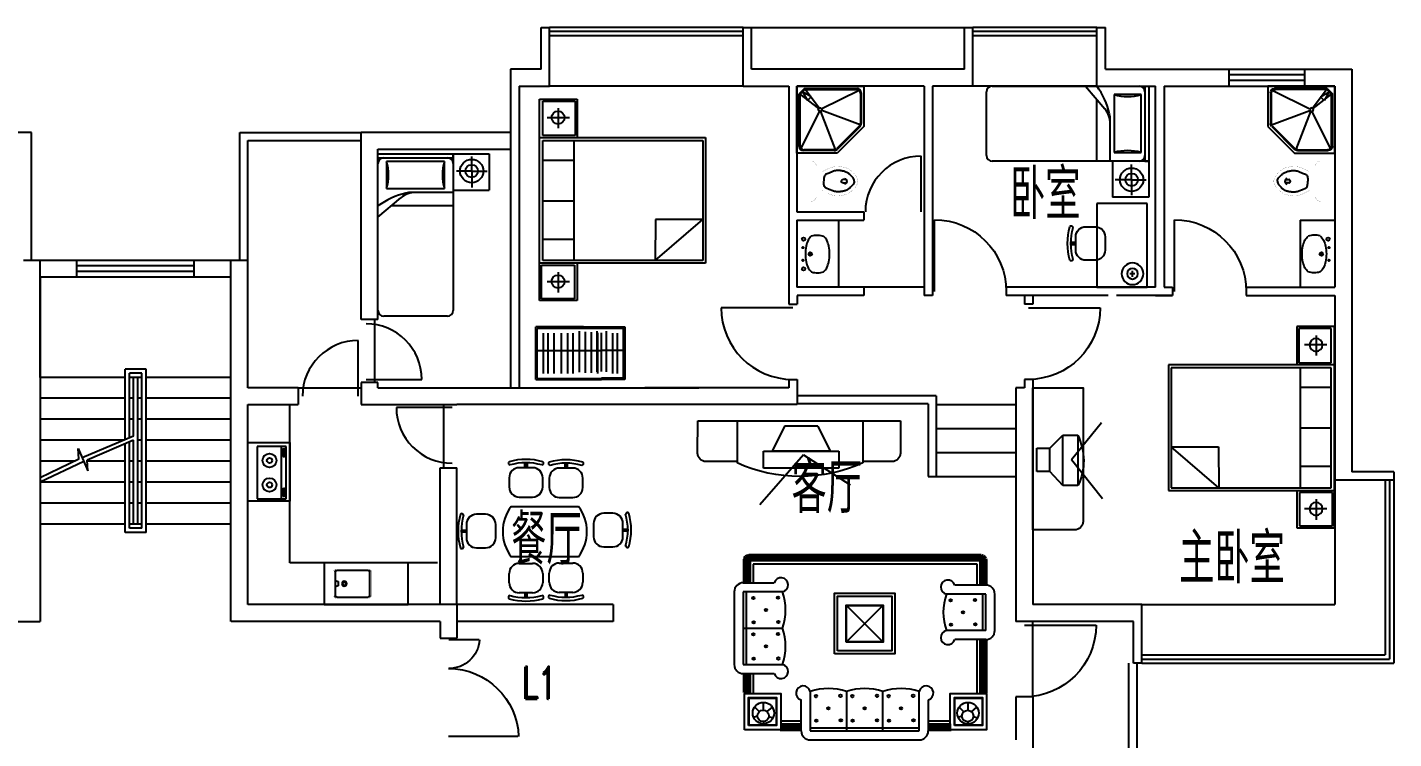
# Model space of a CAD drawing. Extents: x 951204 to 982714, y -906580 to -885526.
# Drawn here: x 965603 to 982714, y -894435 to -885526 of the extents above; entities that cross this region are included whole.
import ezdxf
from ezdxf.enums import TextEntityAlignment as Align

# ---------------------------------------------------------------- set-up
doc = ezdxf.new("R2010")
doc.units = 0
doc.header["$LTSCALE"] = 1000
doc.header["$MEASUREMENT"] = 0
doc.layers.get('0').update_dxf_attribs({"linetype": 'CONTINUOUS'})
for name, color, linetype in [('2', 2, 'CONTINUOUS'), ('3', 3, 'CONTINUOUS'), ('8', 42, 'CONTINUOUS'), ('CTEXT', 4, 'CONTINUOUS'), ('JJ', 8, 'CONTINUOUS'), ('STAIR', 3, 'CONTINUOUS'), ('text', 75, 'CONTINUOUS'), ('TOTHER', 145, 'CONTINUOUS'), ('WALL', 2, 'CONTINUOUS'), ('WINDOW', 4, 'CONTINUOUS')]:
    doc.layers.add(name, color=color, linetype=linetype)
doc.layers.get('8').off()
doc.styles.add('_ROMAND', font='ROMAND.shx', dxfattribs={"width": 0.8})
doc.styles.add('DIM_FONT', font='ZBTXT.shx', dxfattribs={"width": 0.8})
doc.styles.add('HZ', font='zbtxt.shx', dxfattribs={"bigfont": 'zbhz.shx'})
doc.styles.add('SIMPLEX', font='SIMPLEX.SHX')
doc.styles.add('ST', font='complex.shx', dxfattribs={"width": 0.7, "bigfont": 'hztxt0.shx'})

# ---------------------------------------------------------------- blocks, each defined once
blk = doc.blocks.new('TV22')
at = {"layer": 'JJ', "color": 252}
for p, q in [((-1607, 1000, 200), (-2128, 1599, 200)), ((-1607, 1000, 200), (-1052, 1359, 200)), ((-2085, 1158, -400), (-2085, 958, -400)), ((-1185, 1158, -400), (-2085, 1158, -400)), ((-1185, 958, -400), (-1185, 1158, -400)), ((-2870, 982, 200), (-2869, 594, 200)), ((-2399, 1082, 200), (-2770, 1082, 200)), ((-2399, 596, 200), (-2399, 1097, 200)), ((-899, 596, 200), (-899, 1097, 200)), ((-551, 1082, 200), (-899, 1082, 200)), ((-450, 594, 200), (-451, 982, 200)), ((-2085, 958, -400), (-1185, 958, -400)), ((-1289, 958, -300), (-1980, 958, -300)), ((-1835, 658, -300), (-1980, 958, -300)), ((-1435, 658, -300), (-1289, 958, -300)), ((-1435, 658, -300), (-1835, 658, -300)), ((-2869, 594, 200), (-450, 594, 200))]:
    blk.add_line(p, q, dxfattribs=at)
for centre, radius, start, end in [((-1649, -555, 200), 1814, 65.5803, 114.4197), ((-2770, 982, 200), 100, 90, 180), ((-551, 982, 200), 100, 360, 90)]:
    blk.add_arc(centre, radius, start, end, dxfattribs=at)
blk = doc.blocks.new('RC31')
at = {"layer": 'JJ', "color": 252}
for p, q in [((-2802, 1886), (-2802, 2336)), ((-2802, 2336), (-402, 2336)), ((-2780, 1918), (-2780, 2312)), ((-2780, 2312), (-2379, 2312)), ((-2379, 2312), (-2379, 1918)), ((-2356, 356), (-2356, 2336)), ((-2326, 1926), (-2326, 2297)), ((-2326, 2297), (-892, 2297)), ((-2069, 2297), (-2069, 1926)), ((-1612, 2297), (-1612, 1926)), ((-1127, 2297), (-1127, 1926)), ((-892, 2297), (-892, 1926)), ((-856, 2336), (-856, 356)), ((-832, 2297), (-423, 2297)), ((-832, 1911), (-832, 2297)), ((-423, 2297), (-423, 1911)), ((-402, 2336), (-402, 1886)), ((-2576, 2244), (-2576, 1979)), ((-620, 2244), (-620, 1979)), ((-2462, 2115), (-2705, 2115)), ((-506, 2115), (-748, 2115)), ((-2356, 1886), (-2802, 1886)), ((-2379, 1918), (-2780, 1918)), ((-2326, 388), (-2326, 1926)), ((-892, 1926), (-2326, 1926)), ((-892, 1926), (-892, 388)), ((-402, 1886), (-856, 1886)), ((-423, 1911), (-832, 1911)), ((-2326, 956), (-1834, 388)), ((-1834, 951), (-2326, 956)), ((-1834, 388), (-1834, 951)), ((-856, 356), (-2356, 356)), ((-892, 388), (-2326, 388))]:
    blk.add_line(p, q, dxfattribs=at)
for centre in [(-2576, 2115), (-620, 2115)]:
    blk.add_circle(centre, 77.2, dxfattribs=at)
blk = doc.blocks.new('_C38')
for p, q in [((307, 168), (154, 0)), ((307, 168), (307, -433)), ((489, 168), (307, 168)), ((411, -143), (783, 321)), ((489, -419), (489, 168)), ((0, 0), (0, -279)), ((154, 0), (0, 0)), ((154, 0), (154, -279)), ((411, -143), (769, -587)), ((0, -279), (154, -279)), ((154, -279), (307, -433)), ((307, -433), (489, -433))]:
    blk.add_line(p, q)
blk.add_arc((-126, -129), 683, 333.5892, 25.7371)
at = {"flags": 9}
for tag in ['XSIZE', 'YSIZE']:
    blk.add_attdef(tag, (0, 0), '', height=0.5, dxfattribs=at)
blk = doc.blocks.new('TV12')
at = {"layer": 'JJ', "color": 252}
blk.add_lwpolyline([(-2202, 344), (-507, 344), (-507, 944), (-2102, 944, 0.414214), (-2202, 844)], format="xyb", close=True, dxfattribs=at)
at = {"layer": 'JJ', "color": 252, "rotation": 90.0000000000012}
blk.add_blockref('_C38', (-1506, 395), dxfattribs=at)
blk = doc.blocks.new('_DBLK')
blk.add_line((-0.45, 0), (-0.45, -0.95))
blk.add_arc((-0.45, 0), 0.95, 270, 360)
blk = doc.blocks.new('SZ2')
at = {"layer": 'JJ', "color": 252}
for p, q in [((-486, 907), (-646, 907)), ((-578, 908), (-578, 965)), ((-578, 965), (-553, 965)), ((-553, 908), (-578, 908)), ((-553, 965), (-553, 908)), ((-1044, 55), (-1044, 655)), ((-1044, 655), (-44, 655)), ((-766, 787), (-766, 677)), ((-366, 677), (-366, 787)), ((-44, 655), (-44, 55)), ((-646, 557), (-486, 557)), ((-167, 231), (-238, 231)), ((-205, 203), (-205, 263)), ((-44, 55), (-1044, 55))]:
    blk.add_line(p, q, dxfattribs=at)
for radius in [130, 63.7]:
    blk.add_circle((-205, 231), radius, dxfattribs=at)
for centre, radius, start, end in [((-754, 961), 21.8, 129.0685, 262.4952), ((-566, 266), 739, 74.2181, 105.7819), ((-379, 961), 21.8, 277.5048, 50.9315), ((-646, 787), 120, 90, 180), ((-566, 266), 699, 74.2181, 105.7819), ((-486, 787), 120, 0, 90), ((-646, 677), 120, 180, 270), ((-486, 677), 120, 270, 0)]:
    blk.add_arc(centre, radius, start, end, dxfattribs=at)
blk.add_solid([(-578, 965), (-553, 965), (-578, 908), (-553, 908)], dxfattribs=at)
blk = doc.blocks.new('_C17')
for p, q in [((0, -897), (0, 0)), ((46, 0), (0, 0)), ((46, -897), (46, 0)), ((115, 0), (1867, 0)), ((460, 0), (460, -499)), ((621, 0), (621, -736)), ((414, -104), (92, -104)), ((92, -104), (92, -794)), ((414, -794), (414, -104)), ((1936, -69), (1936, -828)), ((756, -897), (525, -623)), ((92, -794), (414, -794)), ((46, -897), (0, -897)), ((1867, -897), (115, -897))]:
    blk.add_line(p, q)
for centre, radius, start, end in [((115, -69), 69, 90, 180), ((1867, -69), 69, 0, 90), ((253, 448), 575, 253.7398, 286.2602), ((736, -445), 276, 180, 220.1059), ((736, -499), 276, 180, 193.3928), ((1378, -347), 936, 193.3928, 216.0202), ((253, -1346), 575, 73.7398, 106.2602), ((115, -828), 69, 180, 270), ((1867, -828), 69, 270, 0)]:
    blk.add_arc(centre, radius, start, end)
at = {"flags": 9}
for tag in ['XSIZE', 'YSIZE']:
    blk.add_attdef(tag, (0, 0), '', height=0.5, dxfattribs=at)
at = {"style": 'HZ', "width": 0.7, "flags": 9}
for tag in ['XSIZE', 'YSIZE']:
    blk.add_attdef(tag, (0, 0), '', height=0.5, dxfattribs=at)
blk = doc.blocks.new('_C61')
for p, q in [((-222, 205), (-222, -230)), ((-222, 205), (206, 205)), ((-1, 0), (-1, 172)), ((206, 205), (206, -230)), ((-1, 0), (-184, 0)), ((-1, 0), (-1, -197)), ((-1, 0), (182, 0)), ((-222, -230), (206, -230))]:
    blk.add_line(p, q)
for radius in [139, 75]:
    blk.add_circle((-1, 0), radius)
at = {"flags": 9}
for tag in ['YSIZE', 'XSIZE']:
    blk.add_attdef(tag, (202, 208), '', height=0.5, rotation=270, dxfattribs=at)
at = {"style": 'DIM_FONT', "width": 0.6, "flags": 9}
for tag in ['XSIZE', 'YSIZE']:
    blk.add_attdef(tag, (0, 0), '', height=0.5, dxfattribs=at)
blk = doc.blocks.new('RDC1')
at = {"layer": 'JJ', "xscale": -1}
for name, p, rotation in [('_C17', (-2192, 693), 179.9999999999993), ('_C61', (-1987, 471), 89.99999999999928)]:
    blk.add_blockref(name, p, dxfattribs=dict(at, rotation=rotation))
blk = doc.blocks.new('DZY1')
at = {"layer": 'JJ', "color": 252}
for p, q in [((-1505, 1849), (-1529, 1849)), ((-1529, 1849), (-1529, 1792)), ((-1505, 1792), (-1505, 1849)), ((-1119, 1796), (-959, 1796)), ((-1052, 1853), (-1052, 1797)), ((-1027, 1853), (-1052, 1853)), ((-1052, 1797), (-1027, 1797)), ((-1027, 1797), (-1027, 1853)), ((-1717, 1561), (-1717, 1671)), ((-1597, 1791), (-1437, 1791)), ((-1529, 1792), (-1505, 1792)), ((-1317, 1671), (-1317, 1561)), ((-1239, 1566), (-1239, 1676)), ((-839, 1676), (-839, 1566)), ((-1664, 1366), (-864, 1366)), ((-1437, 1441), (-1597, 1441)), ((-959, 1446), (-1119, 1446)), ((-1966, 1248), (-2076, 1248)), ((-448, 1260), (-558, 1260)), ((-2254, 1061), (-2197, 1061)), ((-2254, 1036), (-2254, 1061)), ((-2197, 1036), (-2254, 1036)), ((-2197, 1061), (-2197, 1036)), ((-2196, 1128), (-2196, 968)), ((-1846, 968), (-1846, 1128)), ((-678, 1140), (-678, 980)), ((-328, 980), (-328, 1140)), ((-327, 1048), (-327, 1072)), ((-327, 1072), (-270, 1072)), ((-270, 1048), (-327, 1048)), ((-270, 1072), (-270, 1048)), ((-2076, 848), (-1966, 848)), ((-558, 860), (-448, 860)), ((-864, 766), (-1664, 766)), ((-1437, 659), (-1597, 659)), ((-959, 654), (-1119, 654)), ((-1717, 539), (-1717, 429)), ((-1317, 429), (-1317, 539)), ((-1239, 534), (-1239, 424)), ((-839, 424), (-839, 534)), ((-1597, 309), (-1437, 309)), ((-1529, 251), (-1529, 308)), ((-1529, 308), (-1505, 308)), ((-1505, 251), (-1529, 251)), ((-1505, 308), (-1505, 251)), ((-1119, 304), (-959, 304)), ((-1052, 303), (-1027, 303)), ((-1052, 246), (-1052, 303)), ((-1027, 246), (-1052, 246)), ((-1027, 303), (-1027, 246))]:
    blk.add_line(p, q, dxfattribs=at)
for centre, radius, start, end in [((-1704, 1845), 21.8, 129.0685, 262.4952), ((-1516, 1150), 739, 74.2181, 105.7819), ((-1516, 1150), 699, 74.2181, 105.7819), ((-1329, 1845), 21.8, 277.5048, 50.9315), ((-1226, 1850), 21.8, 129.0685, 262.4952), ((-1039, 1155), 739, 74.2181, 105.7819), ((-1119, 1676), 120, 90, 180), ((-1039, 1155), 699, 74.2181, 105.7819), ((-959, 1676), 120, 360, 90), ((-852, 1850), 21.8, 277.5048, 50.9315), ((-1597, 1671), 120, 90, 180), ((-1437, 1671), 120, 360, 90), ((-1597, 1561), 120, 180, 270), ((-1437, 1561), 120, 270, 360), ((-1119, 1566), 120, 180, 270), ((-959, 1566), 120, 270, 360), ((-1272, 1066), 494, 142.5642, 217.4358), ((-1256, 1066), 494, 322.5642, 37.4358), ((-1555, 1048), 739, 164.2181, 195.7819), ((-2250, 1235), 21.8, 7.5048, 140.9315), ((-1555, 1048), 699, 164.2181, 195.7819), ((-2076, 1128), 120, 90, 180), ((-1966, 1128), 120, 0, 90), ((-558, 1140), 120, 90, 180), ((-448, 1140), 120, 0, 90), ((-274, 1248), 21.8, 39.0685, 172.4952), ((-968, 1061), 699, 344.2181, 15.7819), ((-968, 1061), 739, 344.2181, 15.7819), ((-558, 980), 120, 180, 270), ((-448, 980), 120, 270, 0), ((-2250, 861), 21.8, 219.0685, 352.4952), ((-2076, 968), 120, 180, 270), ((-1966, 968), 120, 270, 0), ((-274, 873), 21.8, 187.5048, 320.9315), ((-1597, 539), 120, 90, 180), ((-1437, 539), 120, 0, 90), ((-1119, 534), 120, 90, 180), ((-959, 534), 120, 0, 90), ((-1597, 429), 120, 180, 270), ((-1437, 429), 120, 270, 0), ((-1119, 424), 120, 180, 270), ((-959, 424), 120, 270, 0), ((-1704, 255), 21.8, 97.5048, 230.9315), ((-1516, 949), 739, 254.2181, 285.7819), ((-1516, 949), 699, 254.2181, 285.7819), ((-1329, 255), 21.8, 309.0685, 82.4952), ((-1226, 250), 21.8, 97.5048, 230.9315), ((-1039, 944), 739, 254.2181, 285.7819), ((-1039, 944), 699, 254.2181, 285.7819), ((-852, 250), 21.8, 309.0685, 82.4952)]:
    blk.add_arc(centre, radius, start, end, dxfattribs=at)
for points in [[(-1505, 1849), (-1529, 1849), (-1505, 1792), (-1529, 1792)], [(-1027, 1853), (-1052, 1853), (-1027, 1797), (-1052, 1797)], [(-2254, 1036), (-2254, 1061), (-2197, 1036), (-2197, 1061)], [(-270, 1072), (-270, 1048), (-327, 1072), (-327, 1048)], [(-1505, 251), (-1529, 251), (-1505, 308), (-1529, 308)], [(-1027, 246), (-1052, 246), (-1027, 303), (-1052, 303)]]:
    blk.add_solid(points, dxfattribs=at)
blk = doc.blocks.new('M_A17ORW')
at = {"const_width": 0.02}
for points in [[(-0.481, -0.001), (-0.481, -0.308)], [(0.481, 0.001), (0.481, -0.691)]]:
    blk.add_lwpolyline(points, dxfattribs=at)
for centre, radius, start, end in [((-0.501, -0.003), 0.307, 274.2492, 0.2101), ((0.505, 0.002), 0.699, 180.2762, 268.0603)]:
    blk.add_arc(centre, radius, start, end)
blk = doc.blocks.new('M_E17')
for p, q in [((-372, -394), (-372, -105)), ((-352, -90), (22, -90)), ((42, -105), (42, -394)), ((-333, -225), (-372, -212)), ((-372, -288), (-333, -274)), ((-333, -274), (-333, -225)), ((22, -409), (-352, -409))]:
    blk.add_line(p, q)
for points, const_width in [([(-362, -75), (-392, -97)], 2.82), ([(-392, -402), (-392, -97)], 2.5), ([(-362, -75), (32, -75)], 3), ([(62, -97), (32, -75)], 2.82), ([(62, -97), (62, -402)], 2.5), ([(-392, -402), (-362, -425)], 2.82), ([(32, -425), (-362, -425)], 3), ([(32, -425), (62, -402)], 2.82)]:
    blk.add_lwpolyline(points, dxfattribs=dict(const_width=const_width))
for points in [[(-352, -90), (-359, -91), (-365, -93), (-369, -97), (-372, -102), (-372, -105)], [(42, -105), (41, -100), (37, -95), (32, -92), (26, -90), (22, -90)], [(-372, -394), (-371, -399), (-367, -404), (-362, -407), (-356, -409), (-352, -409)], [(22, -409), (29, -408), (35, -406), (39, -402), (42, -397), (42, -394)]]:
    blk.add_lwpolyline(points)
for radius in [28.5, 20.4]:
    blk.add_circle((-262, -250), radius)
at = {"layer": 'TOTHER', "linetype": 'Continuous'}
for p, q in [((-500, -500), (-500, 0)), ((-500, 0), (500, 0)), ((500, 0), (500, -500)), ((500, -500), (-500, -500))]:
    blk.add_line(p, q, dxfattribs=at)
at = {"width": 0.8, "flags": 9}
for tag in ['XSIZE', 'YSIZE']:
    blk.add_attdef(tag, (0, 0), '', height=0.5, dxfattribs=at)
blk = doc.blocks.new('SFJ15')
at = {"layer": 'JJ', "color": 252}
for p, q in [((-3198, 2248), (-3271, 2296)), ((-3198, 2248), (-3251, 2317)), ((-3198, 2248), (-3226, 2330)), ((-3198, 2248), (-3198, 2335)), ((-3177, 2248), (-3177, 2335)), ((-3155, 2248), (-3155, 2335)), ((-3133, 2248), (-3133, 2335)), ((-3112, 2248), (-3112, 2335)), ((-3090, 2248), (-3090, 2335)), ((-3068, 2248), (-3068, 2335)), ((-3047, 2248), (-3047, 2335)), ((-3025, 2248), (-3025, 2335)), ((-3003, 2248), (-3003, 2335)), ((-2982, 2248), (-2982, 2335)), ((-2960, 2248), (-2960, 2335)), ((-2938, 2248), (-2938, 2335)), ((-2917, 2248), (-2917, 2335)), ((-2895, 2248), (-2895, 2335)), ((-2873, 2248), (-2873, 2335)), ((-2852, 2248), (-2852, 2335)), ((-2830, 2248), (-2830, 2335)), ((-2808, 2248), (-2808, 2335)), ((-2787, 2248), (-2787, 2335)), ((-2765, 2248), (-2765, 2335)), ((-2743, 2248), (-2743, 2335)), ((-2722, 2248), (-2722, 2335)), ((-2700, 2248), (-2700, 2335)), ((-2678, 2248), (-2678, 2335)), ((-2657, 2248), (-2657, 2335)), ((-2635, 2248), (-2635, 2335)), ((-2613, 2248), (-2613, 2335)), ((-2592, 2248), (-2592, 2335)), ((-2570, 2248), (-2570, 2335)), ((-2548, 2248), (-2548, 2335)), ((-2527, 2248), (-2527, 2335)), ((-2505, 2248), (-2505, 2335)), ((-2483, 2248), (-2483, 2335)), ((-2461, 2248), (-2461, 2335)), ((-2440, 2248), (-2440, 2335)), ((-2418, 2248), (-2418, 2335)), ((-2396, 2248), (-2396, 2335)), ((-2375, 2248), (-2375, 2335)), ((-2353, 2248), (-2353, 2335)), ((-2331, 2248), (-2331, 2335)), ((-2310, 2248), (-2310, 2335)), ((-2288, 2248), (-2288, 2335)), ((-2266, 2248), (-2266, 2335)), ((-2245, 2248), (-2245, 2335)), ((-2223, 2248), (-2223, 2335)), ((-2201, 2248), (-2201, 2335)), ((-2180, 2248), (-2180, 2335)), ((-2158, 2248), (-2158, 2335)), ((-2136, 2248), (-2136, 2335)), ((-2115, 2248), (-2115, 2335)), ((-2093, 2248), (-2093, 2335)), ((-2071, 2248), (-2071, 2335)), ((-2050, 2248), (-2050, 2335)), ((-2028, 2248), (-2028, 2335)), ((-2006, 2248), (-2006, 2335)), ((-1985, 2248), (-1985, 2335)), ((-1963, 2248), (-1963, 2335)), ((-1941, 2248), (-1941, 2335)), ((-1920, 2248), (-1920, 2335)), ((-1898, 2248), (-1898, 2335)), ((-1876, 2248), (-1876, 2335)), ((-1855, 2248), (-1855, 2335)), ((-1833, 2248), (-1833, 2335)), ((-1811, 2248), (-1811, 2335)), ((-1790, 2248), (-1790, 2335)), ((-1768, 2248), (-1768, 2335)), ((-1746, 2248), (-1746, 2335)), ((-1725, 2248), (-1725, 2335)), ((-1703, 2248), (-1703, 2335)), ((-1681, 2248), (-1681, 2335)), ((-1660, 2248), (-1660, 2335)), ((-1638, 2248), (-1638, 2335)), ((-1616, 2248), (-1616, 2335)), ((-1594, 2248), (-1594, 2335)), ((-1573, 2248), (-1573, 2335)), ((-1551, 2248), (-1551, 2335)), ((-1529, 2248), (-1529, 2335)), ((-1508, 2248), (-1508, 2335)), ((-1486, 2248), (-1486, 2335)), ((-1464, 2248), (-1464, 2335)), ((-1443, 2248), (-1443, 2335)), ((-1421, 2248), (-1421, 2335)), ((-1399, 2248), (-1399, 2335)), ((-1378, 2248), (-1378, 2335)), ((-1356, 2248), (-1356, 2335)), ((-1334, 2248), (-1334, 2335)), ((-1313, 2248), (-1313, 2335)), ((-1291, 2248), (-1291, 2335)), ((-1269, 2248), (-1269, 2335)), ((-1248, 2248), (-1248, 2335)), ((-1226, 2248), (-1226, 2335)), ((-1204, 2248), (-1204, 2335)), ((-1183, 2248), (-1183, 2335)), ((-1161, 2248), (-1161, 2335)), ((-1139, 2248), (-1139, 2335)), ((-1118, 2248), (-1118, 2335)), ((-1096, 2248), (-1096, 2335)), ((-1074, 2248), (-1074, 2335)), ((-1053, 2248), (-1053, 2335)), ((-1031, 2248), (-1031, 2335)), ((-1009, 2248), (-1009, 2335)), ((-988, 2248), (-988, 2335)), ((-966, 2248), (-966, 2335)), ((-944, 2248), (-944, 2335)), ((-923, 2248), (-923, 2335)), ((-901, 2248), (-901, 2335)), ((-879, 2248), (-879, 2335)), ((-858, 2248), (-858, 2335)), ((-836, 2248), (-836, 2335)), ((-814, 2248), (-814, 2335)), ((-793, 2248), (-793, 2335)), ((-771, 2248), (-771, 2335)), ((-749, 2248), (-749, 2335)), ((-727, 2248), (-727, 2335)), ((-706, 2248), (-706, 2335)), ((-684, 2248), (-684, 2335)), ((-662, 2248), (-662, 2335)), ((-641, 2248), (-641, 2335)), ((-619, 2248), (-619, 2335)), ((-597, 2248), (-597, 2335)), ((-576, 2248), (-576, 2335)), ((-554, 2248), (-554, 2335)), ((-532, 2248), (-532, 2335)), ((-511, 2248), (-511, 2335)), ((-489, 2248), (-489, 2335)), ((-467, 2248), (-467, 2335)), ((-452, 2248), (-452, 2335)), ((-452, 2248), (-424, 2330)), ((-452, 2248), (-399, 2317)), ((-452, 2248), (-380, 2296)), ((-3198, 2248), (-3285, 2248)), ((-3198, 2226), (-3285, 2226)), ((-3198, 2205), (-3285, 2205)), ((-3198, 2183), (-3285, 2183)), ((-3198, 2161), (-3285, 2161)), ((-3198, 2140), (-3285, 2140)), ((-3198, 2248), (-3282, 2271)), ((-3198, 1988), (-3198, 2248)), ((-3198, 2248), (-3198, 1988)), ((-452, 2248), (-3198, 2248)), ((-3162, 2212), (-3162, 1988)), ((-488, 2212), (-3162, 2212)), ((-488, 1961), (-488, 2212)), ((-452, 2248), (-368, 2271)), ((-452, 2248), (-365, 2248)), ((-452, 1961), (-452, 2248)), ((-452, 2226), (-365, 2226)), ((-452, 2205), (-365, 2205)), ((-452, 2183), (-365, 2183)), ((-452, 2161), (-365, 2161)), ((-452, 2140), (-365, 2140)), ((-3198, 2118), (-3285, 2118)), ((-3198, 2096), (-3285, 2096)), ((-3198, 2075), (-3285, 2075)), ((-3198, 2053), (-3285, 2053)), ((-3198, 2031), (-3285, 2031)), ((-3198, 2010), (-3285, 2010)), ((-3198, 1988), (-3285, 1988)), ((-3280, 1988), (-2910, 1988)), ((-387, 1961), (-757, 1961)), ((-452, 2118), (-365, 2118)), ((-452, 2096), (-365, 2096)), ((-452, 2075), (-365, 2075)), ((-452, 2053), (-365, 2053)), ((-452, 2031), (-365, 2031)), ((-452, 2010), (-365, 2010)), ((-452, 1988), (-365, 1988)), ((-452, 1966), (-365, 1966)), ((-3389, 1880), (-3389, 1013)), ((-2811, 1880), (-3280, 1880)), ((-3280, 1880), (-3280, 1013)), ((-3244, 1880), (-3244, 1013)), ((-387, 1853), (-857, 1853)), ((-423, 1419), (-423, 1853)), ((-387, 1419), (-387, 1853)), ((-279, 1419), (-279, 1853)), ((-2048, 1285), (-1614, 1718)), ((-1614, 1285), (-2048, 1718)), ((-3280, 1447), (-2811, 1447)), ((-387, 1419), (-857, 1419)), ((-387, 1311), (-757, 1311)), ((-488, 668), (-488, 1311)), ((-452, 668), (-452, 1311)), ((-452, 1294), (-365, 1294)), ((-452, 1273), (-365, 1273)), ((-452, 1251), (-365, 1251)), ((-452, 1229), (-365, 1229)), ((-452, 1208), (-365, 1208)), ((-452, 1186), (-365, 1186)), ((-452, 1164), (-365, 1164)), ((-452, 1143), (-365, 1143)), ((-3280, 1013), (-2811, 1013)), ((-452, 1121), (-365, 1121)), ((-452, 1099), (-365, 1099)), ((-452, 1078), (-365, 1078)), ((-452, 1056), (-365, 1056)), ((-452, 1034), (-365, 1034)), ((-452, 1013), (-365, 1013)), ((-452, 991), (-365, 991)), ((-3198, 904), (-3285, 904)), ((-3198, 883), (-3285, 883)), ((-3198, 861), (-3285, 861)), ((-3198, 839), (-3285, 839)), ((-3198, 818), (-3285, 818)), ((-3280, 905), (-2910, 905)), ((-3198, 668), (-3198, 905)), ((-3198, 905), (-3198, 668)), ((-3162, 905), (-3162, 668)), ((-452, 969), (-365, 969)), ((-452, 948), (-365, 948)), ((-452, 926), (-365, 926)), ((-452, 904), (-365, 904)), ((-452, 883), (-365, 883)), ((-452, 861), (-365, 861)), ((-452, 839), (-365, 839)), ((-452, 818), (-365, 818)), ((-3198, 796), (-3285, 796)), ((-3198, 774), (-3285, 774)), ((-3198, 753), (-3285, 753)), ((-3198, 731), (-3285, 731)), ((-3198, 709), (-3285, 709)), ((-3198, 688), (-3285, 688)), ((-2481, 691), (-2481, 221)), ((-2048, 691), (-2048, 221)), ((-1614, 221), (-1614, 691)), ((-1181, 221), (-1181, 691)), ((-452, 796), (-365, 796)), ((-452, 774), (-365, 774)), ((-452, 753), (-365, 753)), ((-452, 731), (-365, 731)), ((-452, 709), (-365, 709)), ((-452, 688), (-365, 688)), ((-3091, 452), (-3145, 507)), ((-3039, 466), (-3038, 559)), ((-2996, 451), (-2931, 504)), ((-2590, 221), (-2590, 591)), ((-1072, 221), (-1072, 591)), ((-652, 451), (-705, 506)), ((-599, 465), (-598, 558)), ((-557, 450), (-492, 503)), ((-3111, 397), (-3156, 382)), ((-3040, 334), (-3041, 306)), ((-2975, 395), (-2924, 377)), ((-2833, 340), (-2590, 340)), ((-1072, 340), (-810, 340)), ((-672, 396), (-717, 381)), ((-601, 333), (-601, 305)), ((-535, 394), (-484, 376)), ((-2833, 304), (-2833, 218)), ((-2833, 304), (-2590, 304)), ((-2811, 304), (-2811, 218)), ((-2789, 304), (-2789, 218)), ((-2768, 304), (-2768, 218)), ((-2746, 304), (-2746, 218)), ((-2724, 304), (-2724, 218)), ((-2703, 304), (-2703, 218)), ((-2681, 304), (-2681, 218)), ((-2659, 304), (-2659, 218)), ((-2638, 304), (-2638, 218)), ((-2616, 304), (-2616, 218)), ((-2594, 304), (-2594, 218)), ((-2481, 257), (-1181, 257)), ((-2481, 221), (-1181, 221)), ((-1072, 304), (-810, 304)), ((-1070, 304), (-1070, 218)), ((-1048, 304), (-1048, 218)), ((-1027, 304), (-1027, 218)), ((-1005, 304), (-1005, 218)), ((-983, 304), (-983, 218)), ((-962, 304), (-962, 218)), ((-940, 304), (-940, 218)), ((-918, 304), (-918, 218)), ((-897, 304), (-897, 218)), ((-875, 304), (-875, 218)), ((-853, 304), (-853, 218)), ((-832, 304), (-832, 218)), ((-810, 304), (-810, 218)), ((-2481, 113), (-1181, 113))]:
    blk.add_line(p, q, dxfattribs=at)
for points in [[(-2192, 1140), (-2192, 1863), (-1470, 1863), (-1470, 1140)], [(-2156, 1177), (-2156, 1827), (-1506, 1827), (-1506, 1177)], [(-2053, 1280), (-2053, 1723), (-1609, 1723), (-1609, 1280)], [(-2048, 1285), (-2048, 1718), (-1614, 1718), (-1614, 1285)], [(-3266, 235), (-3266, 668), (-2833, 668), (-2833, 235)], [(-810, 235), (-810, 668), (-377, 668), (-377, 235)], [(-3216, 285), (-3216, 618), (-2883, 618), (-2883, 285)], [(-3211, 290), (-3211, 613), (-2888, 613), (-2888, 290)], [(-760, 285), (-760, 618), (-427, 618), (-427, 285)], [(-755, 290), (-755, 613), (-432, 613), (-432, 290)]]:
    blk.add_lwpolyline(points, close=True, dxfattribs=at)
for centre, radius in [((-3158, 1808), 14.4), ((-2865, 1811), 14.4), ((-806, 1780), 14.4), ((-514, 1784), 14.4), ((-3009, 1663), 14.4), ((-658, 1636), 14.4), ((-3154, 1515), 14.4), ((-2861, 1519), 14.4), ((-803, 1488), 14.4), ((-510, 1491), 14.4), ((-3158, 1374), 14.4), ((-2865, 1378), 14.4), ((-3009, 1230), 14.4), ((-3154, 1082), 14.4), ((-2861, 1085), 14.4), ((-2120, 640), 14.4), ((-1686, 640), 14.4), ((-1253, 640), 14.4), ((-3039, 434), 128), ((-2412, 636), 14.4), ((-2264, 492), 14.4), ((-1979, 636), 14.4), ((-1831, 492), 14.4), ((-1545, 636), 14.4), ((-1397, 492), 14.4), ((-599, 433), 128), ((-3043, 400), 68.4), ((-2409, 344), 14.4), ((-2116, 347), 14.4), ((-1975, 344), 14.4), ((-1683, 347), 14.4), ((-1542, 344), 14.4), ((-1249, 347), 14.4), ((-603, 399), 68.4)]:
    blk.add_circle(centre, radius, dxfattribs=at)
for centre, radius, start, end in [((-3280, 1880), 108, 90, 180), ((-2829, 1963), 85.2, 282.4066, 162.795), ((-839, 1936), 85.2, 17.205, 257.5934), ((-387, 1853), 108, 0, 90), ((-3424, 1663), 650, 340.5288, 19.4712), ((-244, 1636), 650, 160.5288, 199.4712), ((-3424, 1230), 650, 340.5288, 19.4712), ((-839, 1336), 85.2, 102.4066, 342.795), ((-387, 1419), 108, 270, 0), ((-3280, 1013), 108, 180, 270), ((-2829, 930), 85.2, 197.205, 77.5934), ((-2564, 672), 85.2, 12.4066, 252.795), ((-2264, 77), 650, 70.5288, 109.4712), ((-1831, 77), 650, 70.5288, 109.4712), ((-1397, 77), 650, 70.5288, 109.4712), ((-1097, 672), 85.2, 287.205, 167.5934), ((-2481, 221), 108, 180, 270), ((-1181, 221), 108, 270, 0)]:
    blk.add_arc(centre, radius, start, end, dxfattribs=at)
blk = doc.blocks.new('YG11')
at = {"layer": 'JJ', "color": 252}
for p, q in [((-1403, 738), (-616, 739)), ((-1403, 738), (-1403, 110)), ((-1385, 724), (-616, 721)), ((-1385, 721), (-1385, 129)), ((-1315, 186), (-1315, 667)), ((-1260, 186), (-1260, 667)), ((-1187, 186), (-1187, 667)), ((-1100, 186), (-1100, 667)), ((-1024, 186), (-1024, 667)), ((-961, 186), (-961, 667)), ((-884, 161), (-884, 652)), ((-807, 658), (-807, 167)), ((-741, 173), (-741, 658)), ((-667, 179), (-667, 664)), ((-341, 739), (-616, 739)), ((-359, 721), (-616, 721)), ((-485, 186), (-485, 667)), ((-430, 186), (-430, 667)), ((-359, 127), (-359, 721)), ((-341, 110), (-341, 739)), ((-669, 646), (-669, 161)), ((-616, 642), (-616, 181)), ((-559, 646), (-559, 161)), ((-1386, 390), (-612, 390)), ((-359, 390), (-616, 390)), ((-831, 110), (-1403, 110)), ((-1385, 129), (-616, 127)), ((-831, 110), (-341, 110)), ((-616, 127), (-359, 127))]:
    blk.add_line(p, q, dxfattribs=at)
blk = doc.blocks.new('M_E19')
for p, q in [((-323, -113), (-323, -456)), ((299, -113), (-323, -113)), ((299, -456), (299, -113)), ((-323, -400), (299, -400)), ((-323, -456), (299, -456)), ((-291, -422), (-291, -434)), ((-216, -432), (-280, -432)), ((-280, -432), (-280, -448)), ((-280, -448), (-216, -448)), ((-216, -448), (-216, -432)), ((-199, -423), (-199, -434)), ((182, -422), (182, -434)), ((193, -432), (193, -448)), ((257, -432), (193, -432)), ((193, -448), (257, -448)), ((257, -448), (257, -432)), ((274, -423), (274, -434))]:
    blk.add_line(p, q)
for points in [[(-199, -423, 0.259034), (-201, -420, 0.076276), (-213, -415, 0.036515), (-226, -412, 0.026615), (-245, -411, 0.026615), (-264, -412, 0.036515), (-277, -415, 0.076276), (-289, -420, 0.259034), (-291, -423, 0.078462), (-291, -424, 0.056762)], [(-199, -434, 0.259034), (-201, -430, 0.076276), (-213, -425, 0.036515), (-226, -423, 0.026615), (-245, -422, 0.026615), (-264, -423, 0.036515), (-277, -425, 0.076276), (-289, -430, 0.259034), (-291, -434, 0.259034), (-289, -437, 0.056762), (-280, -441, 0.036515)], [(-216, -443, 0.008736), (-213, -442, 0.076276), (-201, -437, 0.259034), (-199, -434, 0.259034)], [(274, -423, 0.259034), (272, -420, 0.076276), (260, -415, 0.036515), (247, -412, 0.026615), (228, -411, 0.026615), (209, -412, 0.036515), (196, -415, 0.076276), (184, -420, 0.259034), (182, -423, 0.078462), (182, -424, 0.056762)], [(274, -434, 0.259034), (272, -430, 0.076276), (260, -425, 0.036515), (247, -423, 0.026615), (228, -422, 0.026615), (209, -423, 0.036515), (196, -425, 0.076276), (184, -430, 0.259034), (182, -434, 0.259034), (184, -437, 0.056762), (193, -441, 0.036515)], [(257, -443, 0.008736), (260, -442, 0.076276), (272, -437, 0.259034), (274, -434, 0.259034)]]:
    blk.add_lwpolyline(points, format="xyb")
at = {"layer": 'TOTHER', "linetype": 'Continuous'}
for p, q in [((-350, 0), (350, 0)), ((-350, -500), (-350, 0)), ((350, 0), (350, -500)), ((350, -500), (-350, -500))]:
    blk.add_line(p, q, dxfattribs=at)
for centre, radius in [((-158, -259), 82.5), ((-158, -259), 31.6), ((134, -259), 82.5), ((134, -259), 31.6)]:
    blk.add_circle(centre, radius, dxfattribs=at)
at = {"width": 0.8, "flags": 9}
for tag in ['XSIZE', 'YSIZE']:
    blk.add_attdef(tag, (0, 0), '', height=0.5, dxfattribs=at)
blk = doc.blocks.new('00111210321464')
for p, q in [((-700, 100), (700, 100)), ((-700, 33), (700, 33)), ((-700, -33), (700, -33)), ((-700, -100), (700, -100))]:
    blk.add_line(p, q)
at = {"style": 'SIMPLEX', "flags": 9}
blk.add_attdef('A', text='', height=1, dxfattribs=at).set_placement((0, 0), align=Align.MIDDLE)
blk = doc.blocks.new('M_E13')
for p, q in [((-572, 18), (-536, 18)), ((-572, 18), (-572, 18)), ((-536, -22), (-572, -21))]:
    blk.add_line(p, q)
at = {"const_width": 1.5}
for points in [[(-715, 0, -0.037932), (-709, 28, -0.057502), (-702, 46, -0.011128), (-686, 72, -0.047419), (-682, 78, -0.013557), (-669, 92, -0.010422), (-651, 109, -0.006492), (-632, 126, -0.010986), (-621, 135, -0.031118), (-607, 144, -0.031821), (-592, 152, -0.025304), (-572, 159, -0.028493), (-555, 164), (-520, 171), (-500, 175, -0.104917), (-492, 175, 0.047512), (-474, 173, 0.018859), (-460, 173, -0.025251), (-449, 173, -0.024361), (-434, 171, -0.018727), (-416, 168, -0.011084), (-401, 164, -0.017664), (-391, 161, -0.012553), (-375, 154, -0.012341), (-358, 147), (-320, 128, -0.005054), (-308, 122, -0.002567), (-285, 110)], [(-155, 240, 0.414214), (-220, 175, 0.414214)], [(-715, 0, 0.037932), (-709, -28, 0.057502), (-702, -46, 0.011128), (-686, -72, 0.047419), (-682, -78, 0.013557), (-669, -92, 0.010422), (-651, -109, 0.006492), (-632, -126, 0.010986), (-621, -135, 0.031118), (-607, -144, 0.031821), (-592, -152, 0.025304), (-572, -159, 0.028493), (-555, -164), (-520, -171), (-500, -175, 0.104917), (-492, -175, -0.047512), (-474, -173, -0.018859), (-460, -173, 0.025251), (-449, -173, 0.024361), (-434, -171, 0.018727), (-416, -168, 0.011084), (-401, -164, 0.017664), (-391, -161, 0.012553), (-375, -154, 0.012341), (-358, -147), (-320, -128, 0.005054), (-308, -122, 0.002567), (-285, -110)], [(-220, -175, 0.414214), (-155, -240, 0.414214)]]:
    blk.add_lwpolyline(points, format="xyb", dxfattribs=at)
for points in [[(-220, 175), (-220, -175)], [(0, 240), (-155, 240)], [(0, -240), (0, 240)], [(-220, 110), (-285, 110)], [(-285, -110), (-220, -110)], [(-155, -240), (0, -240)]]:
    blk.add_lwpolyline(points, dxfattribs=at)
for points in [[(-672, -1, -0.054114), (-666, 25, -0.08891), (-658, 39, -0.006714), (-643, 55, -0.014531), (-636, 63, -0.010713), (-618, 80, -0.017575), (-606, 90, -0.037222), (-591, 100, -0.034599), (-573, 109, -0.02298), (-556, 115, -0.023613), (-539, 119, -0.014842), (-522, 122, -0.012533), (-502, 125, -0.021838), (-477, 126, -0.029407), (-459, 125, -0.029465), (-436, 121, -0.031881), (-416, 114), (-371, 97), (-337, 83, -0.135973), (-324, 73, -0.099517), (-314, 52, -0.016651), (-311, 40, -0.010977), (-308, 20, -0.015331), (-308, 12, -0.010106), (-307, -1)], [(-672, -1, 0.054114), (-666, -26, 0.08891), (-658, -40, 0.006714), (-643, -57, 0.014531), (-636, -64, 0.010713), (-618, -82, 0.017575), (-606, -92, 0.037222), (-591, -102, 0.034599), (-573, -111, 0.02298), (-556, -117, 0.023613), (-539, -121, 0.014842), (-522, -124, 0.012533), (-502, -126, 0.021838), (-477, -127, 0.029407), (-459, -126, 0.029465), (-436, -122, 0.031881), (-416, -116), (-371, -99), (-337, -85, 0.135973), (-324, -75, 0.099517), (-314, -54, 0.016651), (-311, -41, 0.010977), (-308, -21, 0.015331), (-308, -13, 0.010106), (-307, -1)]]:
    blk.add_lwpolyline(points, format="xyb")
for centre, radius, start, end in [((-549, -3), 33.2, 100.0495, 259.9505), ((-536, -2), 20, 270, 90)]:
    blk.add_arc(centre, radius, start, end)
at = {"width": 0.8, "flags": 9}
for tag in ['XSIZE', 'YSIZE']:
    blk.add_attdef(tag, (0, 0), '', height=0.5, dxfattribs=at)
blk = doc.blocks.new('_E12')
for p, q in [((-800, -482), (-800, 0)), ((-800, 0), (0, 0)), ((0, 0), (0, -800)), ((-770, -448), (-770, -80)), ((-760, -444), (-760, -90)), ((-743, -53), (-302, -271)), ((-720, -30), (-94, -30)), ((-710, -40), (-98, -40)), ((-268, -262), (-98, -40)), ((-264, -267), (-30, -94)), ((-69, -69), (-171, -130)), ((-130, -171), (-171, -130)), ((-130, -171), (-69, -69)), ((-40, -98), (-98, -40)), ((-30, -94), (-94, -30)), ((-40, -98), (-40, -710)), ((-30, -94), (-30, -720)), ((-756, -463), (-302, -288)), ((-463, -756), (-290, -300)), ((-53, -743), (-272, -300)), ((-482, -800), (-800, -482)), ((-484, -755), (-755, -484)), ((-480, -745), (-745, -480)), ((0, -800), (-482, -800)), ((-80, -770), (-448, -770)), ((-90, -760), (-444, -760))]:
    blk.add_line(p, q)
blk.add_circle((-282, -278), 21.8)
for centre, start, end in [((-720, -80), 90, 180), ((-710, -90), 90, 180), ((-720, -448), 180, 225), ((-710, -444), 180, 225), ((-448, -720), 225, 270), ((-444, -710), 225, 270), ((-90, -710), 270, 0), ((-80, -720), 270, 0)]:
    blk.add_arc(centre, 50, start, end)
at = {"style": 'HZ', "width": 0.7, "flags": 9}
for tag in ['XSIZE', 'YSIZE']:
    blk.add_attdef(tag, (0, 0), '', height=0.5, dxfattribs=at)
blk = doc.blocks.new('_E33DZE')
at = {"layer": 'STAIR', "xscale": -1, "rotation": 270}
blk.add_blockref('_E12', (0, 0), dxfattribs=at)
at = {"style": 'DIM_FONT', "width": 0.8, "flags": 9}
for tag in ['XSIZE', 'YSIZE']:
    blk.add_attdef(tag, (0, 0), '', height=0.5, dxfattribs=at)
blk = doc.blocks.new('_WBLK')
for p, q in [((-0.5, 0.5), (0.5, 0.5)), ((0.5, 0.167), (-0.5, 0.167)), ((0.5, -0.167), (-0.5, -0.167)), ((-0.5, -0.5), (0.5, -0.5))]:
    blk.add_line(p, q)

msp = doc.modelspace()

# ---------------------------------------------------------------- linework, layer by layer
for p, q in [((979733, -888781, -8593), (979733, -886261, -8593)), ((976984, -890141, -8593), (975243, -890141, -8593)), ((976884, -890241, -8593), (975243, -890241, -8593)), ((976884, -890241, -8593), (976884, -891151, -8593)), ((976984, -890141, -8593), (976984, -891151, -8593)), ((976984, -890251, -8593), (977984, -890251, -8593)), ((976984, -890551, -8593), (977984, -890551, -8593)), ((976984, -890851, -8593), (977984, -890851, -8593)), ((976884, -891151, -8593), (977984, -891151, -8593)), ((972941, -892756, -8593), (970982, -892756, -8593)), ((972941, -892756, -8593), (972941, -892966, -8593)), ((972941, -892966, -8593), (970982, -892966, -8593))]:
    msp.add_line(p, q)
at = {"elevation": -8593}
msp.add_lwpolyline([(965764, -889910), (965764, -888440), (968149, -888440), (968149, -890041)], dxfattribs=at)
at = {"layer": '2'}
for p, q in [((975763, -887941, -8593), (975763, -888781, -8593)), ((981544, -887941, -8593), (981544, -888781, -8593)), ((981544, -887941, -8593), (981979, -887941, -8593)), ((975420, -888584, -8593), (975421, -888587, -8593)), ((975425, -888587, -8593), (975422, -888587, -8593)), ((976833, -888781, -8593), (976078, -888781, -8593)), ((969949, -889183, -8593), (969949, -889973, -8593)), ((966828, -889910, -8593), (965764, -889910, -8593)), ((966828, -889910, -8593), (965764, -889910, -8593)), ((966828, -890689, -8593), (966828, -889805, -8593)), ((967090, -889805, -8593), (966828, -889805, -8593)), ((966880, -890667, -8593), (966880, -889857, -8593)), ((967038, -889857, -8593), (966880, -889857, -8593)), ((967038, -889910, -8593), (966880, -889910, -8593)), ((966933, -889910, -8593), (966880, -889910, -8593)), ((966933, -890645, -8593), (966933, -889910, -8593)), ((966985, -891747, -8593), (966985, -889910, -8593)), ((967038, -889910, -8593), (966985, -889910, -8593)), ((967038, -891800, -8593), (967038, -889857, -8593)), ((967090, -891852, -8593), (967090, -889805, -8593)), ((968154, -889910, -8593), (967090, -889910, -8593)), ((968154, -889910, -8593), (967090, -889910, -8593)), ((968994, -890041, -8593), (969784, -890041, -8593)), ((966828, -890172, -8593), (965764, -890172, -8593)), ((966933, -890172, -8593), (966880, -890172, -8593)), ((967038, -890172, -8593), (966985, -890172, -8593)), ((968154, -890172, -8593), (967090, -890172, -8593)), ((968889, -892231, -8593), (968889, -890251, -8593)), ((970817, -891041, -8593), (970817, -890251, -8593)), ((966828, -890435, -8593), (965764, -890435, -8593)), ((966933, -890435, -8593), (966880, -890435, -8593)), ((967038, -890435, -8593), (966985, -890435, -8593)), ((968154, -890435, -8593), (967090, -890435, -8593)), ((966809, -890697, -8593), (965764, -890697, -8593)), ((966241, -890801, -8593), (966359, -891079, -8593)), ((966249, -890936, -8593), (966241, -890801, -8593)), ((966933, -890645, -8593), (966290, -890918, -8593)), ((966933, -890697, -8593), (966351, -890945, -8593)), ((966828, -891852, -8593), (966828, -890742, -8593)), ((966880, -891800, -8593), (966880, -890720, -8593)), ((966933, -891747, -8593), (966933, -890697, -8593)), ((967038, -890697, -8593), (966985, -890697, -8593)), ((968154, -890697, -8593), (967090, -890697, -8593)), ((966249, -890936, -8593), (965764, -891170, -8593)), ((966192, -890960, -8593), (965764, -890960, -8593)), ((966309, -890962, -8593), (965764, -891222, -8593)), ((966359, -891079, -8593), (966351, -890945, -8593)), ((966828, -890960, -8593), (966352, -890960, -8593)), ((966933, -890960, -8593), (966880, -890960, -8593)), ((967038, -890960, -8593), (966985, -890960, -8593)), ((968154, -890960, -8593), (967090, -890960, -8593)), ((966828, -891222, -8593), (965764, -891222, -8593)), ((966933, -891222, -8593), (966880, -891222, -8593)), ((967038, -891222, -8593), (966985, -891222, -8593)), ((968154, -891222, -8593), (967090, -891222, -8593)), ((966828, -891485, -8593), (965764, -891485, -8593)), ((966933, -891485, -8593), (966880, -891485, -8593)), ((967038, -891485, -8593), (966985, -891485, -8593)), ((968154, -891485, -8593), (967090, -891485, -8593)), ((966828, -891747, -8593), (965764, -891747, -8593)), ((967038, -891747, -8593), (966880, -891747, -8593)), ((967038, -891800, -8593), (966880, -891800, -8593)), ((968154, -891747, -8593), (967090, -891747, -8593)), ((967090, -891852, -8593), (966828, -891852, -8593)), ((970740, -892231, -8593), (968889, -892231, -8593)), ((978194, -893911, -8593), (978194, -892966, -8593))]:
    msp.add_line(p, q, dxfattribs=at)
at = {"layer": '2', "elevation": -8593}
for points in [[(975424, -888139, 0.098208), (975382, -888193, 0.066287), (975356, -888266, 0.052428), (975346, -888364, 0.052428), (975356, -888462, 0.066287), (975382, -888536, 0.093876), (975422, -888587)], [(975424, -888139, -0.172546), (975575, -888142)], [(975575, -888586, 0.091341), (975613, -888536, 0.066287), (975640, -888462, 0.052428), (975650, -888364, 0.052428), (975640, -888266, 0.066287), (975613, -888193, 0.091756), (975575, -888142)], [(981642, -888586, -0.091341), (981603, -888536, -0.066287), (981577, -888462, -0.052428), (981567, -888364, -0.052428), (981577, -888266, -0.066287), (981603, -888193, -0.091756), (981642, -888142)], [(981792, -888139, 0.172546), (981642, -888142)], [(981792, -888139, -0.098208), (981834, -888193, -0.066287), (981861, -888266, -0.052428), (981871, -888364, -0.052428), (981861, -888462, -0.066287), (981834, -888536, -0.093876), (981794, -888587)], [(975424, -888589, 0.172546), (975575, -888586)], [(981792, -888589, -0.172546), (981642, -888586)]]:
    msp.add_lwpolyline(points, format="xyb", dxfattribs=at)
at = {"layer": '2'}
for centre, radius in [((975324, -888178, -8593), 21.3), ((981893, -888178, -8593), 21.3), ((975315, -888284, -8593), 8.88), ((975408, -888364, -8593), 22.2), ((975408, -888364, -8593), 13.3), ((981808, -888364, -8593), 22.2), ((981808, -888364, -8593), 13.3), ((981902, -888284, -8593), 8.88), ((975324, -888551, -8593), 21.3), ((975324, -888551, -8593), 21.3), ((975324, -888551, -8593), 21.3), ((975315, -888444, -8593), 8.88), ((981902, -888444, -8593), 8.88)]:
    msp.add_circle(centre, radius, dxfattribs=at)
msp.add_arc((975422, -888586, -8593), 0.888, 221.3224, 270, dxfattribs=at)
at = {"layer": '3'}
for p, q in [((974566, -885526, -8593), (972141, -885526, -8593)), ((974566, -885578, -8593), (972141, -885578, -8593)), ((974566, -885631, -8593), (972141, -885631, -8593)), ((974671, -885526, -8593), (977338, -885526, -8593)), ((978998, -885526, -8593), (977443, -885526, -8593)), ((978998, -885578, -8593), (977443, -885578, -8593)), ((978998, -885631, -8593), (977443, -885631, -8593)), ((974566, -886261, -8593), (972141, -886261, -8593)), ((978998, -886261, -8593), (977443, -886261, -8593)), ((965654, -886843, -8593), (964134, -886843, -8593)), ((965654, -888440, -8593), (965654, -886843, -8593)), ((968264, -888440, -8593), (968264, -886843, -8593)), ((968264, -886843, -8593), (969784, -886843, -8593)), ((968364, -888440, -8593), (968364, -886943, -8593)), ((968364, -886943, -8593), (969784, -886943, -8593)), ((981979, -891196, -8593), (981979, -892756, -8593)), ((982609, -891196, -8593), (982609, -893386, -8593)), ((982661, -891196, -8593), (982661, -893438, -8593)), ((982714, -891196, -8593), (982714, -893491, -8593)), ((970772, -892756, -8593), (970740, -892756, -8593)), ((979559, -892756, -8593), (981979, -892756, -8593)), ((979394, -893491, -8593), (979394, -895661, -8593)), ((979499, -893491, -8593), (979499, -895766, -8593)), ((979559, -893386, -8593), (982609, -893386, -8593)), ((979559, -893438, -8593), (982661, -893438, -8593)), ((979559, -893491, -8593), (982714, -893491, -8593))]:
    msp.add_line(p, q, dxfattribs=at)
at = {"layer": 'WALL'}
for p, q in [((972036, -886051, -8593), (972036, -885526, -8593)), ((972036, -885526, -8593), (972141, -885526, -8593)), ((972141, -886261, -8593), (972141, -885526, -8593)), ((974566, -886261, -8593), (974566, -885526, -8593)), ((974566, -885526, -8593), (974671, -885526, -8593)), ((974671, -886051, -8593), (974671, -885526, -8593)), ((977338, -886051, -8593), (977338, -885526, -8593)), ((977338, -885526, -8593), (977443, -885526, -8593)), ((977443, -886261, -8593), (977443, -885526, -8593)), ((978998, -885526, -8593), (979103, -885526, -8593)), ((978998, -886261, -8593), (978998, -885526, -8593)), ((979103, -886051, -8593), (979103, -885526, -8593)), ((971655, -886051, -8593), (971655, -886843, -8593)), ((972036, -886051, -8593), (971655, -886051, -8593)), ((977338, -886051, -8593), (974671, -886051, -8593)), ((975238, -886051, -8593), (975238, -886051, -8593)), ((979103, -886051, -8593), (980652, -886051, -8593)), ((979103, -886051, -8593), (979838, -886051, -8593)), ((979838, -886051, -8593), (979838, -886051, -8593)), ((980652, -886261, -8593), (980652, -886051, -8593)), ((981602, -886051, -8593), (982189, -886051, -8593)), ((981602, -886261, -8593), (981602, -886051, -8593)), ((982189, -886051, -8593), (982189, -891091, -8593)), ((971655, -886261, -8593), (971655, -890041, -8593)), ((971760, -886261, -8593), (971760, -890041, -8593)), ((971760, -886261, -8593), (972141, -886261, -8593)), ((974566, -886261, -8593), (975138, -886261, -8593)), ((975138, -886261, -8593), (975138, -888886, -8593)), ((975238, -886261, -8593), (975238, -887836, -8593)), ((976833, -886261, -8593), (975238, -886261, -8593)), ((976833, -886261, -8593), (976833, -888781, -8593)), ((976938, -886261, -8593), (976938, -888781, -8593)), ((977443, -886261, -8593), (976938, -886261, -8593)), ((978194, -886261, -8593), (979733, -886261, -8593)), ((978998, -886261, -8593), (979628, -886261, -8593)), ((979838, -886261, -8593), (979838, -888781, -8593)), ((979838, -886261, -8593), (979838, -887941, -8593)), ((979838, -886261, -8593), (980652, -886261, -8593)), ((981602, -886261, -8593), (981979, -886261, -8593)), ((981979, -886261, -8593), (981979, -888781, -8593)), ((981979, -886261, -8593), (981979, -887836, -8593)), ((969784, -889183, -8593), (969784, -886843, -8593)), ((971655, -886843, -8593), (969784, -886843, -8593)), ((969994, -889183, -8593), (969994, -887053, -8593)), ((969994, -887053, -8593), (971655, -887053, -8593)), ((975238, -887836, -8593), (976078, -887836, -8593)), ((976078, -887836, -8593), (976078, -887941, -8593)), ((975238, -887941, -8593), (975238, -888781, -8593)), ((975238, -887941, -8593), (976078, -887941, -8593)), ((979838, -888046, -8593), (979838, -888781, -8593)), ((965554, -888440, -8593), (966224, -888440, -8593)), ((966224, -888650, -8593), (966224, -888440, -8593)), ((967692, -888440, -8593), (968364, -888440, -8593)), ((967694, -888650, -8593), (967694, -888440, -8593)), ((968364, -890041, -8593), (968364, -888440, -8593)), ((965764, -888650, -8593), (965764, -892966, -8593)), ((965764, -888650, -8593), (966224, -888650, -8593)), ((967694, -888650, -8593), (968149, -888650, -8593)), ((968149, -888650, -8593), (968149, -892966, -8593)), ((975138, -888886, -8593), (975138, -888991, -8593)), ((976078, -888781, -8593), (975238, -888781, -8593)), ((976078, -888886, -8593), (975243, -888886, -8593)), ((975243, -888886, -8593), (975243, -888991, -8593)), ((976078, -888781, -8593), (976078, -888886, -8593)), ((976833, -888781, -8593), (976833, -888886, -8593)), ((976938, -888886, -8593), (976833, -888886, -8593)), ((976938, -888781, -8593), (976938, -888886, -8593)), ((979733, -888781, -8593), (977863, -888781, -8593)), ((977863, -888781, -8593), (977863, -888886, -8593)), ((979139, -888886, -8593), (977863, -888886, -8593)), ((978089, -888886, -8593), (978089, -888991, -8593)), ((978194, -888886, -8593), (978194, -888991, -8593)), ((978683, -888886, -8593), (978683, -888886, -8593)), ((979838, -888886, -8593), (979244, -888886, -8593)), ((979628, -888781, -8593), (979628, -888781, -8593)), ((979733, -888886, -8593), (979943, -888886, -8593)), ((979838, -888781, -8593), (979943, -888781, -8593)), ((979943, -888886, -8593), (979838, -888886, -8593)), ((979943, -888781, -8593), (979943, -888886, -8593)), ((980868, -888781, -8593), (981979, -888781, -8593)), ((980868, -888781, -8593), (980868, -888886, -8593)), ((980868, -888886, -8593), (981979, -888886, -8593)), ((981979, -888886, -8593), (981979, -891196, -8593)), ((975138, -888991, -8593), (975243, -888991, -8593)), ((978194, -888991, -8593), (978089, -888991, -8593)), ((969994, -889183, -8593), (969784, -889183, -8593)), ((975138, -889936, -8593), (975243, -889936, -8593)), ((975138, -889936, -8593), (975138, -890041, -8593)), ((975243, -889936, -8593), (975243, -890251, -8593)), ((978089, -889936, -8593), (978089, -890041, -8593)), ((978194, -889936, -8593), (978089, -889936, -8593)), ((978194, -889936, -8593), (978194, -890041, -8593)), ((968994, -890041, -8593), (968364, -890041, -8593)), ((968994, -890041, -8593), (968994, -890251, -8593)), ((969784, -889973, -8593), (969784, -890251, -8593)), ((969994, -889973, -8593), (969784, -889973, -8593)), ((969994, -890041, -8593), (969994, -889973, -8593)), ((969994, -890041, -8593), (974014, -890041, -8593)), ((975138, -890041, -8593), (973334, -890041, -8593)), ((977984, -890041, -8593), (977984, -892966, -8593)), ((978089, -890041, -8593), (977984, -890041, -8593)), ((978194, -890041, -8593), (978194, -892756, -8593)), ((968364, -892756, -8593), (968364, -890251, -8593)), ((968364, -890251, -8593), (968994, -890251, -8593)), ((969784, -890251, -8593), (970772, -890251, -8593)), ((970772, -890251, -8593), (970982, -890251, -8593)), ((975243, -890251, -8593), (970982, -890251, -8593)), ((970772, -892756, -8593), (970772, -891041, -8593)), ((970772, -891041, -8593), (970982, -891041, -8593)), ((970982, -892756, -8593), (970982, -891041, -8593)), ((982714, -891091, -8593), (982189, -891091, -8593)), ((982714, -891091, -8593), (982714, -891196, -8593)), ((982714, -891196, -8593), (981979, -891196, -8593)), ((970772, -892756, -8593), (968364, -892756, -8593)), ((970982, -892756, -8593), (968364, -892756, -8593)), ((970982, -892756, -8593), (970982, -893176, -8593)), ((979559, -893491, -8593), (979559, -892756, -8593)), ((963146, -892966, -8593), (965764, -892966, -8593)), ((969794, -892966, -8593), (968154, -892966, -8593)), ((970772, -892966, -8593), (968154, -892966, -8593)), ((970772, -892966, -8593), (970772, -893176, -8593)), ((978194, -892966, -8593), (977984, -892966, -8593)), ((979454, -893491, -8593), (979454, -892966, -8593)), ((970772, -893176, -8593), (970982, -893176, -8593)), ((979559, -893491, -8593), (979454, -893491, -8593)), ((977984, -893911, -8593), (977984, -894451, -8593)), ((978194, -893911, -8593), (977984, -893911, -8593)), ((978194, -893911, -8593), (978194, -894661, -8593))]:
    msp.add_line(p, q, dxfattribs=at)
at = {"layer": 'WALL', "color": 255}
for p, q in [((979559, -892756, -8593), (978194, -892756, -8593)), ((979454, -892966, -8593), (977984, -892966, -8593))]:
    msp.add_line(p, q, dxfattribs=at)

# ---------------------------------------------------------------- block references
at = {"layer": '2', "extrusion": (0, 0, -1), "yscale": 1.050000000046565, "zscale": -1.050000000053842}
for name, p, xscale, rotation in [('M_E13', (-975253, -887452, 8593), 1.050000000046565, 359.9999999682376), ('M_E13', (-981963, -887452, 8593), -1.050000000046565, 3.17624327e-08), ('M_E17', (-969847, -892756, 8593), 1.050000000046565, 180)]:
    msp.add_blockref(name, p, dxfattribs=dict(at, xscale=xscale, rotation=rotation))
at = {"layer": '2', "xscale": 1.050000000046565, "yscale": 1.050000000046565, "zscale": 1.050000000053842, "rotation": 90.00000003176241}
msp.add_blockref('M_E19', (968364, -891091, -8593), dxfattribs=at)
at = {"layer": '8', "extrusion": (0, 0, -1), "yscale": 1.050000000046565, "zscale": -1.050000000053842}
for p, xscale, rotation in [((-975238, -886261, 8593), 1.050000000046565, 6.3524825e-09), ((-981979, -886261, 8593), -1.050000000046565, 359.9999999936475)]:
    msp.add_blockref('_E33DZE', p, dxfattribs=dict(at, xscale=xscale, rotation=rotation))
at = {"layer": 'JJ', "color": 8, "xscale": -1.050000000046565, "yscale": 1.050000000046565, "zscale": 1.050000000053842}
msp.add_blockref('RDC1', (977346, -887930, -8593), dxfattribs=at)
at = {"layer": 'JJ', "yscale": 1.050000000046565, "zscale": 1.050000000053842}
for name, p, xscale, rotation in [('RC31', (974470, -886005, -8593), 1.050000000046565, 90), ('SZ2', (979685, -888827, -8593), -1.050000000046565, 90), ('RC31', (979521, -888852, -8593), -1.050000000046565, 270), ('TV12', (977832, -889508, -8593), -1.050000000046565, 270), ('TV22', (977010, -889829, -8803), -1.050000000046565, 180), ('DZY1', (970756, -890722, -8593), 1.050000000046565, 180)]:
    msp.add_blockref(name, p, dxfattribs=dict(at, xscale=xscale, rotation=rotation))
at = {"layer": 'JJ', "color": 8, "xscale": -1.050000000046565, "yscale": 1.050000000046565, "zscale": 1.050000000053842, "rotation": 90}
msp.add_blockref('RDC1', (971663, -889412, -8593), dxfattribs=at)
at = {"layer": 'JJ', "xscale": 1.050000000046565, "yscale": 1.050000000046565, "zscale": 1.050000000053842}
msp.add_blockref('SFJ15', (978012, -894570, -8593), dxfattribs=at)
at = {"layer": 'WINDOW'}
for name, p, xscale, yscale, zscale, rotation in [('_WBLK', (981125, -886156, -8593), 945.0000000472645, 210.0000000104774, 945.0000000472501, 359.9999999998306), ('_DBLK', (976465, -887836, -8593), 735.0000000367872, 735.0000000367872, 735.0000000367507, 180.0000000311453), ('_DBLK', (969844, -889606, -8593), 735.0000000367872, 735.0000000367872, 735.0000000367507, 89.99999999983666), ('YG11', (973442, -889162, -8593), -1.050000000046565, 1.050000000046565, 1.050000000053842, 180), ('_DBLK', (969416, -890146, -8593), 735.0000000367872, 735.0000000367872, 735.0000000367507, 179.9999999998275), ('_DBLK', (970922, -890618, -8593), 735.0000000367872, 735.0000000367872, 735.0000000367507, 269.9999999998276)]:
    msp.add_blockref(name, p, dxfattribs=dict(at, xscale=xscale, yscale=yscale, zscale=zscale, rotation=rotation))
at = {"layer": 'WINDOW', "extrusion": (0, 0, -1)}
for name, p, xscale, yscale, zscale, rotation in [('_DBLK', (-977390, -888833, 8593), 945.0000000472645, 945.0000000472645, -945.0000000472501, 180.0000000001694), ('_DBLK', (-980395, -888833, 8593), 945.0000000472645, 945.0000000472645, -945.0000000472501, 180.0000000001694), ('_DBLK', (-975190, -889463, 8593), -945.0000000472645, 945.0000000472645, -945.0000000472501, 89.99999999983062), ('_DBLK', (-978141, -889463, 8593), 945.0000000472645, 945.0000000472645, -945.0000000472501, 270.0000000001694), ('_DBLK', (-978089, -893438, 8593), 945.0000000472645, 945.0000000472645, -945.0000000472501, 270.0000000001694), ('M_A17ORW', (-970877, -893801, 8593), 1260.00000006298, 1260.00000006298, -1260.000000062999, 270.0000000001641)]:
    msp.add_blockref(name, p, dxfattribs=dict(at, xscale=xscale, yscale=yscale, zscale=zscale, rotation=rotation))
at = {"layer": 'WINDOW', "extrusion": (0, 0, -1), "xscale": -1.050000000046565, "yscale": 1.050000000046565, "zscale": -1.050000000053842}
msp.add_blockref('00111210321464', (-966959, -888545, 8593), dxfattribs=at)

# ---------------------------------------------------------------- texts
at = {"layer": 'CTEXT', "style": '_ROMAND', "width": 0.7}
msp.add_text('L1', height=400, dxfattribs=at).set_placement((971795, -893934, -8593))
at = {"layer": 'text', "style": 'ST', "width": 0.7}
for s, p in [('卧室', (977910, -887932, -8593)), ('餐厅', (971662, -892256, -8593)), ('主卧室', (980027, -892493, -8593))]:
    msp.add_text(s, height=630, dxfattribs=at).set_placement(p)
msp.add_text('客厅', height=630, dxfattribs=at).set_placement((976055, -891294, -8593), align=Align.MIDDLE_RIGHT)

doc.saveas('drawing.dxf')
